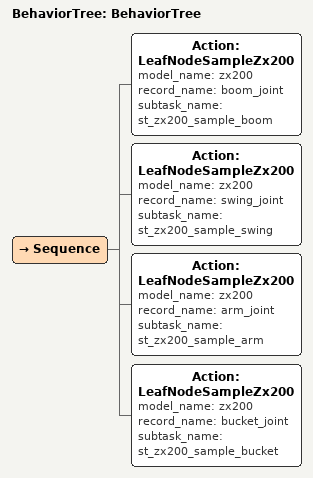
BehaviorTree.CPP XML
<?xml version="1.0"?>
<root main_tree_to_execute="BehaviorTree">
    <BehaviorTree ID="BehaviorTree">
        <Sequence>
            <Action  model_name="zx200" ID="LeafNodeSampleZx200" record_name="boom_joint" subtask_name="st_zx200_sample_boom"/>
            <Action  model_name="zx200" ID="LeafNodeSampleZx200" record_name="swing_joint" subtask_name="st_zx200_sample_swing"/>
            <Action  model_name="zx200" ID="LeafNodeSampleZx200" record_name="arm_joint" subtask_name="st_zx200_sample_arm"/>
            <Action  model_name="zx200" ID="LeafNodeSampleZx200" record_name="bucket_joint" subtask_name="st_zx200_sample_bucket"/>
        </Sequence>
    </BehaviorTree>
</root>
